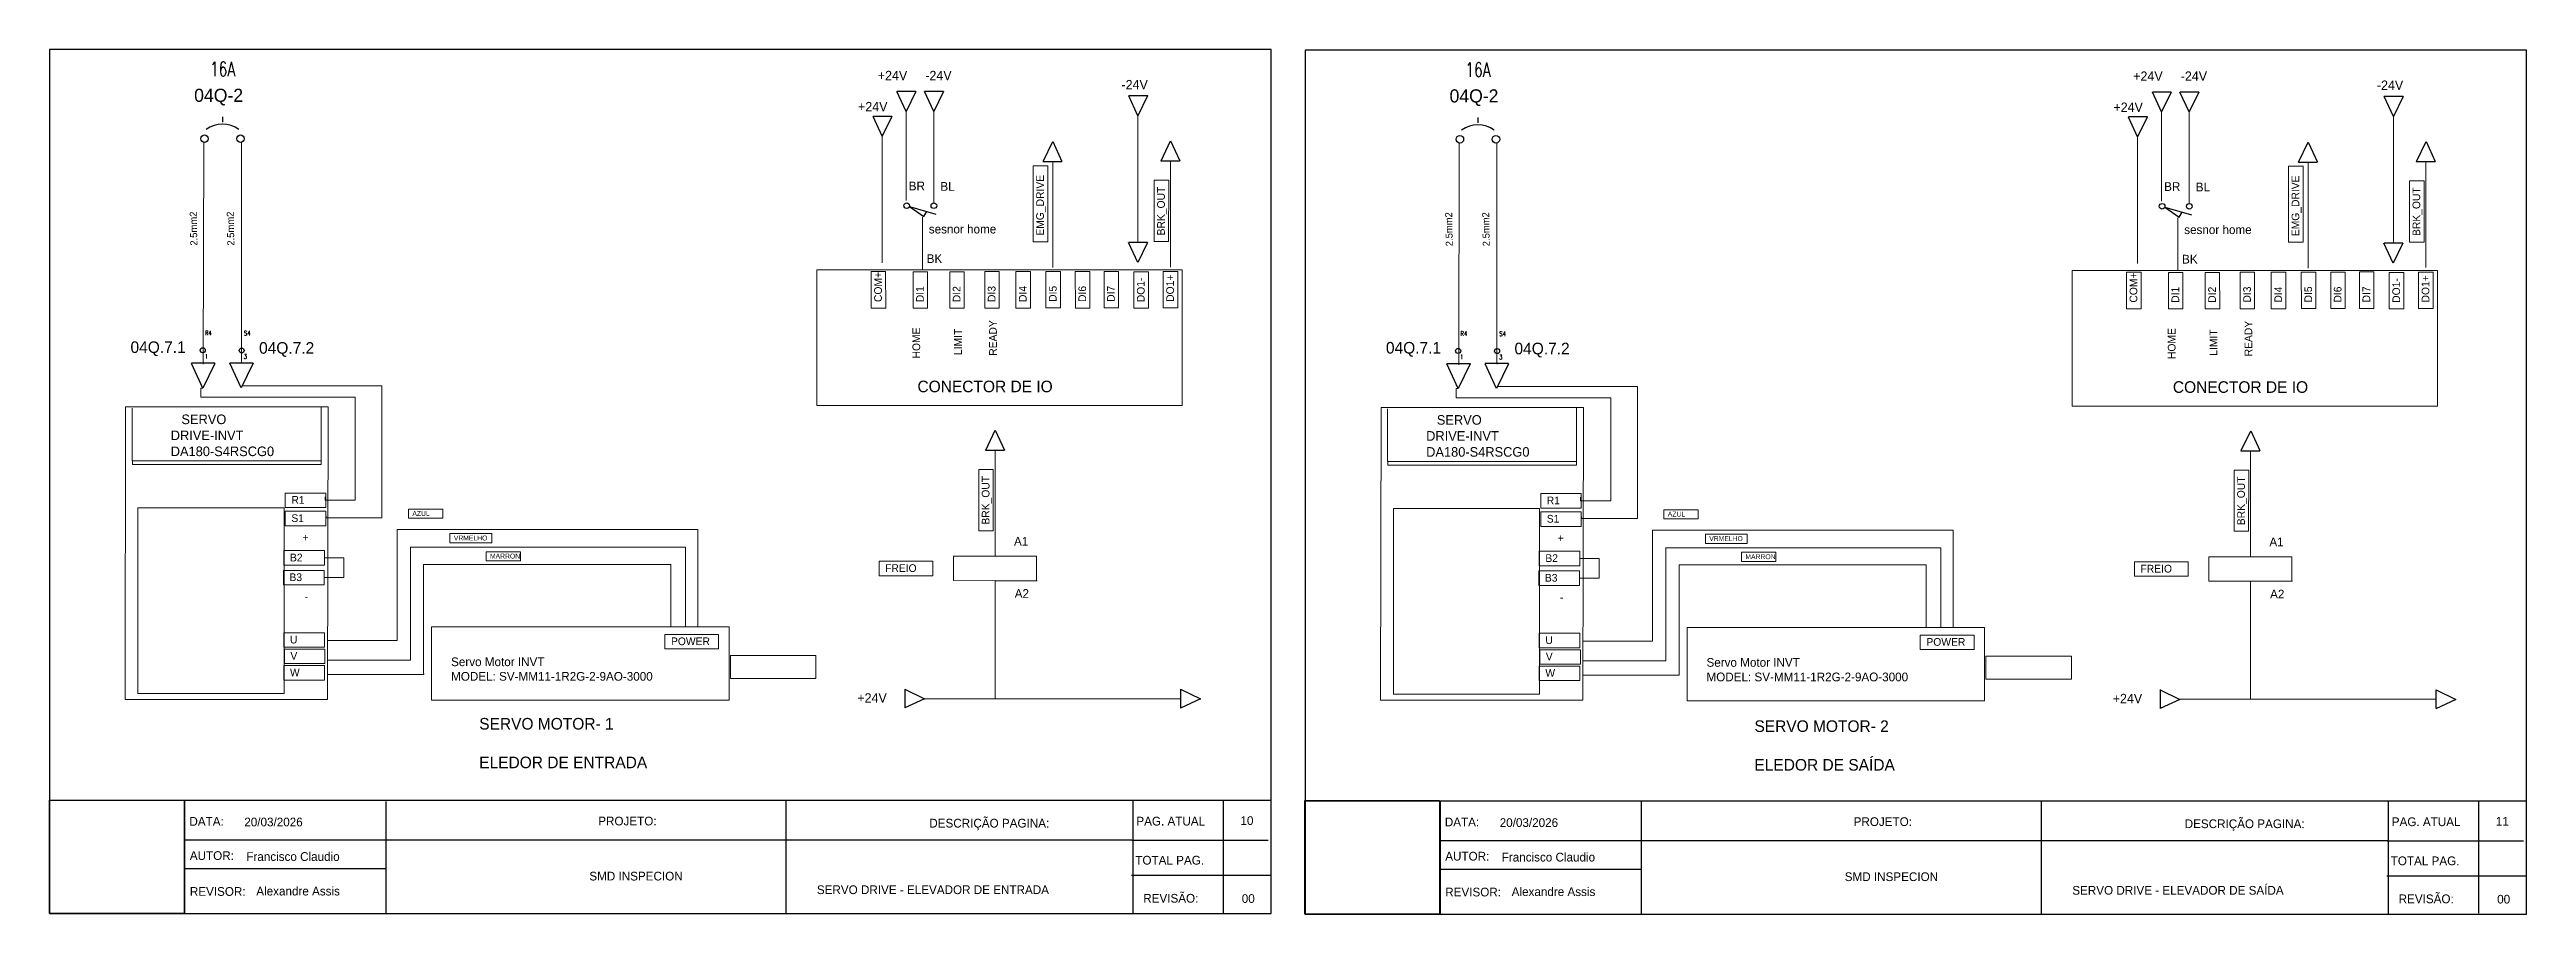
# Model space of a CAD drawing. Extents: x -891 to 6596, y -1 to 298.
# Drawn here: x 3559 to 4411, y -1 to 296 of the extents above; entities that cross this region are included whole.
import ezdxf
from ezdxf.enums import TextEntityAlignment as Align

# ---------------------------------------------------------------- set-up
doc = ezdxf.new("R2010")
doc.units = 0
doc.header["$MEASUREMENT"] = 0
doc.linetypes.add('HIDDEN2', pattern=[0.1875, 0.125, -0.0625])
for name, color, linetype in [('DESCCHILD', 20, 'Continuous'), ('LOC', 8, 'Continuous'), ('RED_2.5mm^2', 1, 'Continuous'), ('SYMS', 7, 'Continuous'), ('TAGS', 51, 'Continuous')]:
    doc.layers.add(name, color=color, linetype=linetype)
doc.styles.add('WD', font='romans.shx')
picture_1 = doc.add_image_def('image1.png', size_in_pixel=(222, 187))
picture_2 = doc.add_image_def('image2.png', size_in_pixel=(237, 301))

# ---------------------------------------------------------------- blocks, each defined once
blk = doc.blocks.new('VT0W02')
blk.add_circle((0, 0), 0.0699)
at = {"style": 'WD', "flags": 1}
for tag, p, height in [('X4TERM01', (-0.07, 0), 0.0125), ('X4TERMDESC01', (-0.055, -0.023), 0.025), ('X2TERMDESC01', (-0.006, 0.029), 0.025), ('STRIPSEQ', (0, 0), 0.00125), ('X2TERM01', (0, 0.07), 0.0125), ('X1TERMDESC01', (0.039, -0.003), 0.025), ('X1TERM01', (0.07, 0), 0.0125), ('LINKTERM', (0, -0.002), 0.00125), ('X8TERM01', (0, -0.07), 0.0125), ('X8TERMDESC01', (0, -0.054), 0.025)]:
    blk.add_attdef(tag, p, '', height=height, dxfattribs=at)
at = {"linetype": 'Continuous', "style": 'WD'}
for tag, p, height, width, flags in [('WIRENO', (0.062, 0.094), 0.125, 0.8, 8), ('TAGSTRIP', (0.053, -0.229), 0.125, 0.9, 8), ('DESC2', (0.053, -0.541), 0.125, 0.8, 8), ('DESC3', (0.053, -0.698), 0.125, 0.8, 8), ('CAT', (0.213, -0.406), 0.109, 0.8, 1)]:
    blk.add_attdef(tag, p, '', height=height, dxfattribs=dict(at, width=width, flags=flags))
at = {"style": 'WD'}
for tag, p, width in [('INST', (0.062, 0.42), 0.7), ('LOC', (0.062, 0.25), 0.7), ('DESC1', (0.053, -0.385), 0.8)]:
    blk.add_attdef(tag, p, '', height=0.125, dxfattribs=dict(at, width=width))
at = {"linetype": 'Continuous', "style": 'WD', "width": 0.8, "flags": 1}
blk.add_attdef('MFG', text='', height=0.109, dxfattribs=at).set_placement((0.088, -0.406), align=Align.RIGHT)
at = {"style": 'WD', "width": 0.7, "flags": 1}
blk.add_attdef('ASSYCODE', (0.062, -0.281), '', height=0.01, dxfattribs=at)
blk = doc.blocks.new('HLS11')
at = {"linetype": 'Continuous'}
for p, q in [((-0.125, -0.01), (0.041, -0.124)), ((-0.125, -0.01), (0.179, -0.097)), ((0.041, -0.124), (0.073, -0.067))]:
    blk.add_line(p, q, dxfattribs=at)
for centre in [(-0.155, 0), (0.155, 0)]:
    blk.add_circle(centre, 0.0322)
at = {"style": 'WD', "width": 0.7}
for tag, p in [('INST', (0, 0.732)), ('LOC', (0, 0.562)), ('DESC1', (0, 0.406)), ('DESC2', (0, 0.25)), ('XREF', (0, -0.299)), ('WDTAGALT', (0.006, -0.438))]:
    blk.add_attdef(tag, text='', height=0.125, dxfattribs=at).set_placement(p, align=Align.CENTER)
at = {"style": 'WD'}
blk.add_attdef('TAG1', text='', height=0.125, dxfattribs=at).set_placement((0, 0.094), align=Align.CENTER)
for tag, p, height, flags in [('X4TERM01', (-0.188, 0), 0.0125, 1), ('FAMILY', (0.038, 0.037), 0.01, 9), ('CONTACT', (0.038, 0.02), 0.01, 1), ('X1TERM02', (0.188, 0), 0.0125, 1)]:
    blk.add_attdef(tag, p, '', height=height, dxfattribs=dict(at, flags=flags))
for tag, p in [('X2LINK', (0, 0.031)), ('X8LINK', (0, -0.156))]:
    blk.add_attdef(tag, p, '', height=0.01, dxfattribs=at)
at = {"linetype": 'Continuous', "style": 'WD', "flags": 9}
for tag, p in [('CAT', (0.063, -0.007)), ('ASSYCODE', (0.062, -0.047)), ('MFG', (0.063, -0.027))]:
    blk.add_attdef(tag, text='', height=0.01, dxfattribs=at).set_placement(p, align=Align.CENTER)
at = {"linetype": 'Continuous', "style": 'WD', "flags": 8}
blk.add_attdef('TERM01', text='', height=0.125, dxfattribs=at).set_placement((-0.25, -0.031), align=Align.TOP_RIGHT)
blk.add_attdef('TERM02', text='', height=0.125, dxfattribs=at).set_placement((0.25, -0.031), align=Align.TOP_LEFT)
blk = doc.blocks.new('HCB2')
at = {"linetype": 'HIDDEN2'}
blk.add_line((0, 0.187), (0, 0.141), dxfattribs=at)
for centre in [(-0.155, 0), (0.155, 0)]:
    blk.add_circle(centre, 0.0322)
blk.add_arc((0, -0.109), 0.234, 53.1301, 126.8699)
at = {"style": 'WD', "width": 0.7}
for tag, p in [('INST', (0, 0.863)), ('DESC1', (0, 0.537)), ('LOC', (0, 0.693)), ('DESC2', (0, 0.38)), ('RATING1', (0, -0.188)), ('XREF', (0, -0.344))]:
    blk.add_attdef(tag, text='', height=0.125, dxfattribs=at).set_placement(p, align=Align.CENTER)
at = {"style": 'WD'}
blk.add_attdef('TAG2', text='', height=0.125, dxfattribs=at).set_placement((0, 0.224), align=Align.CENTER)
for tag, p in [('X2LINK', (0, 0.219)), ('X8LINK', (0, 0))]:
    blk.add_attdef(tag, p, '', height=0.01, dxfattribs=at)
for tag, p, height, flags in [('X4TERM01', (-0.188, 0), 0.0125, 1), ('FAMILY', (0.054, 0.183), 0.01, 9), ('CONTACT', (0.054, 0.159), 0.01, 9), ('X1TERM02', (0.188, 0), 0.0125, 1)]:
    blk.add_attdef(tag, p, '', height=height, dxfattribs=dict(at, flags=flags))
at = {"linetype": 'Continuous', "style": 'WD', "flags": 8}
blk.add_attdef('TERM01', text='', height=0.125, dxfattribs=at).set_placement((-0.25, -0.031), align=Align.TOP_RIGHT)
blk.add_attdef('TERM02', text='', height=0.125, dxfattribs=at).set_placement((0.25, -0.031), align=Align.TOP_LEFT)

msp = doc.modelspace()

# ---------------------------------------------------------------- linework, layer by layer
for p, q in [((3979.397, 296.255), (3559.397, 296.255)), ((3559.397, 296.255), (3559.397, -0.745)), ((3979.397, -0.745), (3979.397, 296.255)), ((4411.071, 296.051), (3991.071, 296.051)), ((3991.071, 296.051), (3991.071, -0.949)), ((4411.071, -0.949), (4411.071, 296.051)), ((3605.946, -0.625), (3605.945, 38.016)), ((3675.127, -0.813), (3675.118, 37.857)), ((3812.654, -0.519), (3812.64, 38.315)), ((3963.048, -0.412), (3963.024, 38.314)), ((4037.62, -0.829), (4037.62, 37.812)), ((4106.802, -1.017), (4106.793, 37.653)), ((4244.328, -0.723), (4244.315, 38.111)), ((4394.722, -0.616), (4394.698, 38.11)), ((3559.397, -0.745), (3979.397, -0.745)), ((3991.071, -0.949), (4411.071, -0.949))]:
    msp.add_line(p, q)
at = {"color": 242, "true_color": 0xcd2027}
for p, q in [((3853.911, 275.016), (3850.764, 281.831)), ((3857.262, 281.842), (3850.788, 281.855)), ((3857.224, 281.818), (3853.911, 275.016)), ((3863.399, 275.016), (3860.251, 281.831)), ((3866.749, 281.842), (3860.275, 281.855)), ((3866.711, 281.818), (3863.399, 275.016)), ((4285.586, 274.812), (4282.438, 281.627)), ((4288.936, 281.638), (4282.462, 281.651)), ((4288.898, 281.614), (4285.586, 274.812)), ((4295.073, 274.812), (4291.925, 281.627)), ((4298.424, 281.638), (4291.949, 281.651)), ((4298.385, 281.614), (4295.073, 274.812)), ((3845.684, 266.458), (3842.536, 273.273)), ((3849.035, 273.284), (3842.56, 273.297)), ((3848.996, 273.26), (3845.684, 266.458)), ((3933.641, 273.5), (3930.493, 280.315)), ((3936.992, 280.326), (3930.517, 280.339)), ((3936.953, 280.302), (3933.641, 273.5)), ((4277.358, 266.254), (4274.211, 273.069)), ((4280.709, 273.08), (4274.235, 273.093)), ((4280.671, 273.056), (4277.358, 266.254)), ((4365.315, 273.296), (4362.168, 280.111)), ((4368.666, 280.122), (4362.192, 280.135)), ((4368.628, 280.098), (4365.315, 273.296)), ((3901.034, 257.807), (3904.347, 264.609)), ((3904.347, 264.609), (3907.494, 257.794)), ((3941.561, 258.025), (3944.874, 264.827)), ((3944.874, 264.827), (3948.021, 258.012)), ((4332.708, 257.603), (4336.021, 264.405)), ((4336.021, 264.405), (4339.169, 257.59)), ((4373.236, 257.821), (4376.548, 264.623)), ((4376.548, 264.623), (4379.696, 257.808)), ((3900.996, 257.783), (3907.47, 257.77)), ((3941.523, 258.001), (3947.997, 257.988)), ((4332.67, 257.579), (4339.144, 257.566)), ((4373.197, 257.797), (4379.672, 257.784)), ((3933.558, 223.087), (3930.41, 229.901)), ((3936.909, 229.913), (3930.434, 229.926)), ((3936.87, 229.888), (3933.558, 223.087)), ((4365.232, 222.882), (4362.085, 229.697)), ((4368.583, 229.708), (4362.109, 229.721)), ((4368.545, 229.684), (4365.232, 222.882)), ((3612.113, 179.922), (3608.177, 188.391)), ((3616.261, 188.424), (3608.207, 188.421)), ((3616.214, 188.393), (3612.113, 179.922)), ((3625.259, 179.998), (3621.323, 188.466)), ((3629.408, 188.5), (3621.353, 188.497)), ((3629.36, 188.469), (3625.259, 179.998)), ((4043.787, 179.718), (4039.851, 188.187)), ((4047.936, 188.22), (4039.881, 188.217)), ((4047.888, 188.189), (4043.787, 179.718)), ((4056.934, 179.793), (4052.998, 188.262)), ((4061.082, 188.295), (4053.028, 188.293)), ((4061.035, 188.265), (4056.934, 179.793)), ((3881.263, 158.617), (3884.576, 165.418)), ((3884.576, 165.418), (3887.723, 158.604)), ((4312.938, 158.413), (4316.25, 165.214)), ((4316.25, 165.214), (4319.398, 158.4)), ((3881.225, 158.592), (3887.699, 158.579)), ((4312.899, 158.388), (4319.374, 158.375)), ((3853.425, 76.462), (3853.412, 69.988)), ((3860.251, 73.111), (3853.436, 69.963)), ((3853.449, 76.424), (3860.251, 73.111)), ((3948.269, 76.396), (3948.256, 69.922)), ((3955.095, 73.046), (3948.281, 69.898)), ((3948.294, 76.358), (3955.095, 73.046)), ((4285.099, 76.258), (4285.086, 69.783)), ((4291.925, 72.907), (4285.111, 69.759)), ((4285.124, 76.219), (4291.925, 72.907)), ((4379.944, 76.192), (4379.931, 69.718)), ((4386.77, 72.841), (4379.955, 69.694)), ((4379.968, 76.154), (4386.77, 72.841))]:
    msp.add_line(p, q, dxfattribs=at)
at = {"linetype": 'Continuous'}
for p, q in [((3559.556, 38.27), (3979.394, 38.273)), ((3931.859, 38.275), (3931.864, -0.8)), ((3991.23, 38.066), (4411.069, 38.069)), ((4363.534, 38.071), (4363.539, -1.004)), ((3931.564, 24.515), (3605.748, 24.478)), ((3931.506, 24.54), (3978.424, 24.54)), ((4363.239, 24.311), (4037.423, 24.274)), ((4363.18, 24.336), (4410.099, 24.336)), ((3605.843, 14.741), (3675.123, 14.755)), ((3931.416, 12.457), (3979.237, 12.457)), ((4037.517, 14.537), (4106.797, 14.551)), ((4363.09, 12.253), (4410.911, 12.253))]:
    msp.add_line(p, q, dxfattribs=at)
at = {"layer": 'RED_2.5mm^2', "color": 242, "lineweight": 18, "true_color": 0xcd2027}
for p, q in [((3853.906, 275.57), (3853.906, 244.379)), ((3863.394, 275.57), (3863.394, 243.589)), ((3933.636, 274.054), (3933.636, 229.958)), ((4285.581, 275.366), (4285.581, 244.175)), ((4295.068, 275.366), (4295.068, 243.385)), ((4365.31, 273.85), (4365.31, 229.754)), ((3612.458, 264.349), (3612.25, 188.066)), ((3625.332, 264.364), (3625.332, 188.492)), ((3845.679, 267.013), (3845.679, 222.916)), ((4044.132, 264.145), (4043.925, 187.862)), ((4057.007, 264.16), (4057.007, 188.288)), ((4277.353, 266.808), (4277.353, 222.712)), ((3904.314, 221.297), (3904.314, 257.692)), ((3944.841, 221.515), (3944.841, 257.91)), ((4335.988, 221.093), (4335.988, 257.488)), ((4376.516, 221.311), (4376.516, 257.706)), ((3859.546, 220.538), (3859.546, 238.624)), ((4291.22, 220.334), (4291.22, 238.42)), ((3933.633, 229.914), (3933.814, 229.913)), ((4365.307, 229.71), (4365.488, 229.709)), ((3612.186, 188.416), (3612.411, 188.416)), ((3625.332, 188.492), (3625.558, 188.492)), ((4043.86, 188.212), (4044.086, 188.212)), ((4057.007, 188.288), (4057.232, 188.288)), ((3612.113, 179.922), (3611.418, 179.922)), ((3611.418, 179.922), (3611.418, 176.724)), ((3625.564, 180.626), (3673.671, 180.626)), ((3673.671, 180.626), (3673.671, 179.773)), ((3673.671, 179.773), (3673.671, 135.248)), ((4043.787, 179.718), (4043.092, 179.718)), ((4043.092, 179.718), (4043.092, 176.519)), ((4057.238, 180.422), (4105.345, 180.422)), ((4105.345, 180.422), (4105.345, 179.569)), ((4105.345, 179.569), (4105.345, 135.044)), ((3611.418, 176.724), (3664.516, 176.724)), ((3664.516, 176.724), (3664.516, 175.504)), ((3664.516, 175.504), (3664.516, 141.348)), ((4043.092, 176.519), (4096.19, 176.519)), ((4096.19, 176.519), (4096.19, 175.3)), ((4096.19, 175.3), (4096.19, 141.144)), ((3884.543, 122.107), (3884.543, 158.502)), ((4316.218, 121.903), (4316.218, 158.298)), ((3654.14, 141.348), (3654.14, 142.568)), ((3664.516, 141.348), (3654.14, 141.348)), ((4085.815, 141.144), (4085.815, 142.363)), ((4096.19, 141.144), (4085.815, 141.144)), ((3654.446, 135.248), (3654.446, 135.858)), ((3673.671, 135.248), (3654.446, 135.248)), ((4086.12, 135.044), (4086.12, 135.654)), ((4105.345, 135.044), (4086.12, 135.044)), ((3653.912, 121.513), (3660.582, 121.513)), ((3660.512, 121.513), (3660.512, 114.818)), ((3683.375, 125.219), (3778.034, 125.219)), ((3683.446, 86.926), (3683.446, 125.219)), ((3778.034, 125.219), (3778.037, 97.825)), ((3870.157, 122.107), (3898.755, 122.107)), ((3870.158, 113.761), (3870.157, 122.107)), ((3898.755, 122.107), (3898.755, 113.701)), ((4085.587, 121.308), (4092.257, 121.308)), ((4092.186, 121.308), (4092.186, 114.614)), ((4115.05, 125.015), (4209.709, 125.015)), ((4115.12, 86.722), (4115.12, 125.015)), ((4209.709, 125.015), (4209.711, 97.621)), ((4301.831, 121.903), (4330.429, 121.903)), ((4301.832, 113.557), (4301.831, 121.903)), ((4330.429, 121.903), (4330.429, 113.497)), ((3660.329, 114.818), (3653.883, 114.818)), ((3660.512, 114.818), (3660.329, 114.818)), ((3884.493, 113.701), (3870.155, 113.749)), ((3884.543, 73.124), (3884.543, 113.751)), ((3898.942, 113.701), (3884.593, 113.701)), ((4092.004, 114.614), (4085.558, 114.614)), ((4092.186, 114.614), (4092.004, 114.614)), ((4316.168, 113.497), (4301.829, 113.545)), ((4316.218, 72.92), (4316.218, 113.547)), ((4330.616, 113.497), (4316.268, 113.497)), ((3654.996, 86.39), (3683.446, 86.39)), ((3683.446, 86.39), (3683.446, 86.926)), ((4086.67, 86.186), (4115.12, 86.186)), ((4115.12, 86.186), (4115.12, 86.722)), ((3860.031, 73.124), (3948.224, 73.124)), ((3948.268, 73.121), (3948.268, 73.302)), ((4291.706, 72.92), (4379.898, 72.92)), ((4379.942, 72.916), (4379.943, 73.098))]:
    msp.add_line(p, q, dxfattribs=at)
at = {"layer": 'RED_2.5mm^2', "color": 146, "lineweight": 18, "true_color": 0x105689}
for p, q in [((3678.867, 93.114), (3678.867, 131.246)), ((3678.867, 131.246), (3782.317, 131.246)), ((3782.317, 131.246), (3782.317, 127.281)), ((4110.541, 92.91), (4110.541, 131.042)), ((4110.541, 131.042), (4213.991, 131.042)), ((4213.991, 131.042), (4213.991, 127.077)), ((3782.317, 127.281), (3782.305, 97.848)), ((4213.991, 127.077), (4213.98, 97.643)), ((3655.006, 93.126), (3676.426, 93.126)), ((3676.426, 93.131), (3678.867, 93.131)), ((4086.68, 92.922), (4108.1, 92.922)), ((4108.1, 92.927), (4110.541, 92.927))]:
    msp.add_line(p, q, dxfattribs=at)
at = {"layer": 'RED_2.5mm^2', "color": 8, "lineweight": 18}
for p, q in [((3688, 81.82), (3688, 119.308)), ((3688, 119.308), (3772.98, 119.308)), ((3772.98, 119.397), (3772.981, 97.825)), ((4119.674, 81.616), (4119.674, 119.104)), ((4119.674, 119.104), (4204.655, 119.104)), ((4204.655, 119.193), (4204.655, 97.621)), ((3654.989, 81.464), (3688.088, 81.464)), ((3688.088, 81.82), (3688, 81.82)), ((3688.088, 81.464), (3688.088, 81.82)), ((4086.663, 81.26), (4119.763, 81.26)), ((4119.763, 81.616), (4119.674, 81.616)), ((4119.763, 81.26), (4119.763, 81.616))]:
    msp.add_line(p, q, dxfattribs=at)
at = {"layer": 'RED_2.5mm^2', "color": 242, "lineweight": 18, "true_color": 0xcd2027}
for centre in [(3884.543, 113.701), (4316.218, 113.497)]:
    msp.add_arc(centre, 0.05, 0, 180, dxfattribs=at)
at = {"layer": 'SYMS', "color": 7, "lineweight": 18}
for p, q in [((3587.768, 172.995), (3587.768, 154.926)), ((3652.723, 154.926), (3652.723, 173.344)), ((3652.723, 173.344), (3652.723, 153.619)), ((4019.443, 172.791), (4019.443, 154.722)), ((4084.398, 154.722), (4084.398, 173.14)), ((4084.398, 173.14), (4084.398, 153.415)), ((3587.768, 154.926), (3652.723, 154.926)), ((3587.921, 153.619), (3587.921, 155.045)), ((3652.723, 153.619), (3587.921, 153.619)), ((4019.443, 154.722), (4084.398, 154.722)), ((4019.596, 153.415), (4019.596, 154.841)), ((4084.398, 153.415), (4019.596, 153.415))]:
    msp.add_line(p, q, dxfattribs=at)
for points in [[(3897.601, 230.208), (3897.628, 256.328), (3902.612, 256.328), (3902.586, 230.208)], [(4329.276, 230.004), (4329.302, 256.124), (4334.287, 256.124), (4334.26, 230.004)], [(3939.186, 230.291), (3939.213, 251.345), (3944.197, 251.345), (3944.17, 230.291)], [(4370.861, 230.087), (4370.887, 251.141), (4375.872, 251.141), (4375.845, 230.087)], [(3823.204, 220.538), (3948.826, 220.538), (3948.826, 173.869), (3823.204, 173.869)], [(3841.894, 207.385), (3841.872, 219.946), (3846.856, 219.946), (3846.878, 207.385)], [(3856.3, 207.326), (3856.279, 219.887), (3861.263, 219.887), (3861.284, 207.326)], [(3868.922, 207.326), (3868.9, 219.887), (3873.885, 219.887), (3873.906, 207.326)], [(3880.953, 207.39), (3880.931, 219.951), (3885.916, 219.951), (3885.937, 207.39)], [(3891.669, 207.39), (3891.648, 219.951), (3896.632, 219.951), (3896.653, 207.39)], [(3901.989, 207.439), (3901.967, 220), (3906.951, 220), (3906.973, 207.439)], [(3912.108, 207.403), (3912.086, 219.964), (3917.07, 219.964), (3917.092, 207.403)], [(3921.976, 207.45), (3921.954, 220.011), (3926.938, 220.011), (3926.96, 207.45)], [(3932.242, 207.319), (3932.22, 219.88), (3937.204, 219.88), (3937.226, 207.319)], [(3942.323, 207.44), (3942.301, 220.002), (3947.286, 220.002), (3947.307, 207.44)], [(4254.878, 220.334), (4380.501, 220.334), (4380.501, 173.665), (4254.878, 173.665)], [(4273.568, 207.181), (4273.546, 219.742), (4278.53, 219.742), (4278.552, 207.181)], [(4287.975, 207.122), (4287.953, 219.683), (4292.937, 219.683), (4292.959, 207.122)], [(4300.597, 207.122), (4300.575, 219.683), (4305.559, 219.683), (4305.581, 207.122)], [(4312.627, 207.186), (4312.606, 219.747), (4317.59, 219.747), (4317.612, 207.186)], [(4323.344, 207.186), (4323.322, 219.747), (4328.306, 219.747), (4328.328, 207.186)], [(4333.663, 207.235), (4333.642, 219.796), (4338.626, 219.796), (4338.647, 207.235)], [(4343.782, 207.199), (4343.761, 219.76), (4348.745, 219.76), (4348.767, 207.199)], [(4353.65, 207.246), (4353.629, 219.807), (4358.613, 219.807), (4358.634, 207.246)], [(4363.916, 207.115), (4363.894, 219.676), (4368.878, 219.676), (4368.9, 207.115)], [(4373.998, 207.236), (4373.976, 219.797), (4378.96, 219.797), (4378.982, 207.236)], [(3585.543, 173.446), (3655.124, 173.446), (3654.976, 72.888), (3585.395, 72.888)], [(4017.217, 173.241), (4086.798, 173.241), (4086.65, 72.684), (4017.07, 72.684)], [(3878.888, 130.882), (3878.915, 151.936), (3883.899, 151.936), (3883.873, 130.882)], [(4310.563, 130.678), (4310.589, 151.732), (4315.574, 151.732), (4315.547, 130.678)], [(3640.431, 143.836), (3654.396, 143.836), (3654.396, 138.852), (3640.431, 138.852)], [(3640.431, 137.553), (3654.396, 137.553), (3654.396, 132.569), (3640.431, 132.569)], [(3682.806, 138.307), (3694.577, 138.307), (3694.577, 135.132), (3682.806, 135.132)], [(4072.106, 143.632), (4086.071, 143.632), (4086.071, 138.648), (4072.106, 138.648)], [(4072.106, 137.349), (4086.071, 137.349), (4086.071, 132.365), (4072.106, 132.365)], [(4114.481, 138.102), (4126.252, 138.102), (4126.252, 134.927), (4114.481, 134.927)], [(3697.061, 129.873), (3711.418, 129.873), (3711.418, 126.698), (3697.061, 126.698)], [(4128.736, 129.669), (4143.092, 129.669), (4143.092, 126.494), (4128.736, 126.494)], [(3639.948, 124.02), (3653.912, 124.02), (3653.912, 119.035), (3639.948, 119.035)], [(3709.486, 123.664), (3721.257, 123.664), (3721.257, 120.489), (3709.486, 120.489)], [(3844.589, 120.392), (3863.067, 120.392), (3863.067, 115.408), (3844.589, 115.408)], [(4071.622, 123.815), (4085.587, 123.815), (4085.587, 118.831), (4071.622, 118.831)], [(4141.161, 123.46), (4152.931, 123.46), (4152.931, 120.285), (4141.161, 120.285)], [(4276.263, 120.188), (4294.741, 120.188), (4294.741, 115.204), (4276.263, 115.204)], [(3639.786, 117.253), (3653.751, 117.253), (3653.751, 112.269), (3639.786, 112.269)], [(4071.461, 117.049), (4085.426, 117.049), (4085.426, 112.064), (4071.461, 112.064)], [(3639.948, 95.825), (3653.912, 95.825), (3653.912, 90.84), (3639.948, 90.84)], [(3690.759, 97.818), (3793.032, 97.818), (3793.032, 72.616), (3690.759, 72.616)], [(3770.974, 95.227), (3789.452, 95.227), (3789.452, 90.243), (3770.974, 90.243)], [(4071.622, 95.621), (4085.587, 95.621), (4085.587, 90.636), (4071.622, 90.636)], [(4122.433, 97.614), (4224.706, 97.614), (4224.706, 72.412), (4122.433, 72.412)], [(4202.648, 95.023), (4221.126, 95.023), (4221.126, 90.039), (4202.648, 90.039)], [(3640.109, 90.186), (3654.074, 90.186), (3654.074, 85.201), (3640.109, 85.201)], [(3793.498, 88.017), (3822.919, 88.017), (3822.919, 80.083), (3793.498, 80.083)], [(4071.783, 89.982), (4085.748, 89.982), (4085.748, 84.997), (4071.783, 84.997)], [(4225.173, 87.813), (4254.594, 87.813), (4254.594, 79.879), (4225.173, 79.879)], [(3639.948, 84.547), (3653.912, 84.547), (3653.912, 79.563), (3639.948, 79.563)], [(4071.622, 84.343), (4085.587, 84.343), (4085.587, 79.358), (4071.622, 79.358)]]:
    msp.add_lwpolyline(points, close=True, dxfattribs=at)

# ---------------------------------------------------------------- block references
at = {"layer": 'SYMS', "color": 242, "lineweight": 18, "true_color": 0xcd2027}
ref = msp.add_blockref('HCB2', (3618.855, 265.622), dxfattribs=dict(at, xscale=39.94834406996588, yscale=39.94834406996588, zscale=39.94834406996588))
ref.add_attrib('DESC1', '16A', dxfattribs={"layer": 'DESCCHILD', "height": 4.9935, "style": 'WD', "width": 0.7}).set_placement((3618.855, 287.06), align=Align.CENTER)
ref = msp.add_blockref('HCB2', (4050.53, 265.417), dxfattribs=dict(at, xscale=39.94834406996588, yscale=39.94834406996588, zscale=39.94834406996588))
ref.add_attrib('DESC1', '16A', dxfattribs={"layer": 'DESCCHILD', "height": 4.9935, "style": 'WD', "width": 0.7}).set_placement((4050.53, 286.856), align=Align.CENTER)
at = {"layer": 'SYMS', "color": 242, "lineweight": 18, "true_color": 0xcd2027, "xscale": 30.14459119547984, "yscale": 30.14459119547984, "zscale": 30.14459119547984}
for p in [(3858.788, 242.577), (4290.462, 242.373)]:
    msp.add_blockref('HLS11', p, dxfattribs=at)
at = {"layer": 'SYMS'}
ref = msp.add_blockref('VT0W02', (3612.058, 192.887), dxfattribs=dict(at, xscale=12.3669621371258, yscale=12.3669621371258, zscale=12.3669621371258))
ref.add_attrib('INST', 'R4', (3612.831, 198.076), dxfattribs={"layer": 'LOC', "height": 1.5459, "style": 'WD', "width": 0.7})
ref.add_attrib('TAGSTRIP', '1', (3612.716, 190.057), dxfattribs={"layer": 'TAGS', "linetype": 'Continuous', "height": 1.546, "style": 'WD', "width": 0.9, "flags": 8})
ref = msp.add_blockref('VT0W02', (3625.441, 192.812), dxfattribs=dict(at, xscale=12.3669621371258, yscale=12.3669621371258, zscale=12.3669621371258))
ref.add_attrib('INST', 'S4', (3626.214, 198.001), dxfattribs={"layer": 'LOC', "height": 1.5459, "style": 'WD', "width": 0.7})
ref.add_attrib('TAGSTRIP', '3', (3626.099, 189.982), dxfattribs={"layer": 'TAGS', "linetype": 'Continuous', "height": 1.546, "style": 'WD', "width": 0.9, "flags": 8})
ref = msp.add_blockref('VT0W02', (4043.732, 192.683), dxfattribs=dict(at, xscale=12.3669621371258, yscale=12.3669621371258, zscale=12.3669621371258))
ref.add_attrib('INST', 'R4', (4044.505, 197.872), dxfattribs={"layer": 'LOC', "height": 1.5459, "style": 'WD', "width": 0.7})
ref.add_attrib('TAGSTRIP', '1', (4044.39, 189.853), dxfattribs={"layer": 'TAGS', "linetype": 'Continuous', "height": 1.546, "style": 'WD', "width": 0.9, "flags": 8})
ref = msp.add_blockref('VT0W02', (4057.115, 192.608), dxfattribs=dict(at, xscale=12.3669621371258, yscale=12.3669621371258, zscale=12.3669621371258))
ref.add_attrib('INST', 'S4', (4057.888, 197.797), dxfattribs={"layer": 'LOC', "height": 1.5459, "style": 'WD', "width": 0.7})
ref.add_attrib('TAGSTRIP', '3', (4057.773, 189.778), dxfattribs={"layer": 'TAGS', "linetype": 'Continuous', "height": 1.546, "style": 'WD', "width": 0.9, "flags": 8})

# ---------------------------------------------------------------- texts
for s, p in [('BR', (3854.818, 247.868)), ('BL', (3865.686, 247.706)), ('BR', (4286.493, 247.664)), ('BL', (4297.36, 247.502)), ('sesnor home', (3861.714, 233.045)), ('sesnor home', (4293.388, 232.841)), ('BK', (3860.982, 222.906)), ('BK', (4292.656, 222.702)), ('A1', (3891.001, 125.726)), ('A1', (4322.676, 125.522)), ('A2', (3891.247, 107.806)), ('A2', (4322.921, 107.602)), ('DATA:', (3607.467, 29.467)), ('20/03/2026', (3626.348, 29.253)), ('PROJETO:', (3748.044, 29.584)), ('DESCRIÇÃO PAGINA:', (3861.881, 28.855)), ('PAG. ATUAL', (3933.086, 29.551)), ('10', (3968.876, 29.732)), ('DATA:', (4039.141, 29.263)), ('20/03/2026', (4058.022, 29.048)), ('PROJETO:', (4179.718, 29.38)), ('DESCRIÇÃO PAGINA:', (4293.555, 28.651)), ('PAG. ATUAL', (4364.761, 29.346)), ('11', (4400.551, 29.528)), ('AUTOR:', (3607.615, 17.709)), ('Francisco Claudio', (3627.033, 17.381)), ('TOTAL PAG.', (3932.723, 16.115)), ('AUTOR:', (4039.289, 17.505)), ('Francisco Claudio', (4058.708, 17.177)), ('TOTAL PAG.', (4364.397, 15.911)), ('Alexandre Assis', (3630.46, 5.509)), ('SMD INSPECION', (3744.983, 10.658)), ('SERVO DRIVE - ELEVADOR DE ENTRADA', (3823.223, 5.98)), ('SMD INSPECION', (4176.657, 10.454)), ('SERVO DRIVE - ELEVADOR DE SAÍDA', (4254.897, 5.776)), ('REVISOR:', (3607.615, 5.381)), ('REVISÃO:', (3935.448, 3.043)), ('00', (3969.328, 2.939)), ('REVISOR:', (4039.289, 5.177)), ('Alexandre Assis', (4062.134, 5.305)), ('REVISÃO:', (4367.123, 2.839)), ('00', (4401.002, 2.735))]:
    msp.add_text(s, height=3).set_placement(p)
at = {"attachment_point": 1}
for s, width, gutter_width, heights, insert, char_height in [('{\\C242;\\c2564301;04Q-2}', 38.27078, 22.631, [27.158], (3609.099, 282.792), 4.52626), ('{\\C7;+24V}', 27.09318, 16.021, [19.226], (3844.175, 288.932), 3.2043), ('{\\C146;\\c9000464;-24V}', 27.09318, 16.021, [19.226], (3860.514, 288.932), 3.20429), ('{\\C242;\\c2564301;04Q-2}', 38.27078, 22.631, [27.158], (4040.773, 282.588), 4.52626), ('{\\C7;+24V}', 27.09318, 16.021, [19.226], (4275.85, 288.728), 3.2043), ('{\\C146;\\c9000464;-24V}', 27.09318, 16.021, [19.226], (4292.189, 288.728), 3.20429), ('{\\C7;+24V}', 27.09318, 16.021, [19.226], (3837.381, 278.245), 3.2043), ('{\\C7;+24V}', 27.09318, 16.021, [19.226], (4269.055, 278.04), 3.2043), ('{\\C242;\\c2564301;04Q.7.1}', 33.70694, 19.932, [23.919], (3587.213, 195.956), 3.98649), ('{\\C242;\\c2564301;04Q.7.2}', 33.70694, 19.932, [23.919], (3631.422, 195.701), 3.98649), ('{\\C242;\\c2564301;04Q.7.1}', 33.70694, 19.932, [23.919], (4018.887, 195.752), 3.98649), ('{\\C242;\\c2564301;04Q.7.2}', 33.70694, 19.932, [23.919], (4063.096, 195.497), 3.98649), ('{\\C242;\\c2564301;CONECTOR DE IO}', 59.98899, 19.932, [23.919], (3857.813, 182.453), 3.98649), ('{\\C242;\\c2564301;CONECTOR DE IO}', 59.98899, 19.932, [23.919], (4289.488, 182.249), 3.98649), ('{\\C242;\\c2564301;   SERVO        DRIVE-INVT\\PDA180-S4RSCG0}', 39.80944, 16.49, [19.788], (3601.045, 170.808), 3.298), ('{\\C242;\\c2564301;   SERVO        DRIVE-INVT\\PDA180-S4RSCG0}', 39.80944, 16.49, [19.788], (4032.72, 170.604), 3.298), ('{\\C7;S1}', 22.41397, 13.254, [15.905], (3642.524, 136.517), 2.6509), ('{\\C7;R1}', 22.41397, 13.254, [15.905], (3642.524, 142.8), 2.6509), ('{\\C7;AZUL}', 14.27794, 8.443, [10.132], (3684.139, 137.647), 1.6886), ('{\\C7;S1}', 22.41397, 13.254, [15.905], (4074.198, 136.313), 2.6509), ('{\\C7;R1}', 22.41397, 13.254, [15.905], (4074.198, 142.596), 2.6509), ('{\\C7;AZUL}', 14.27794, 8.443, [10.132], (4115.814, 137.443), 1.6886), ('{\\C7;+}', 22.41397, 13.254, [15.905], (3646.3, 129.871), 2.6509), ('{\\C7;VRMELHO}', 14.27794, 8.443, [10.132], (3698.394, 129.213), 1.68864), ('{\\C7;+}', 22.41397, 13.254, [15.905], (4077.974, 129.667), 2.6509), ('{\\C7;VRMELHO}', 14.27794, 8.443, [10.132], (4130.069, 129.009), 1.68864), ('{\\C7;B2}', 22.41397, 13.254, [15.905], (3642.04, 122.984), 2.6509), ('{\\C7;MARRON}', 14.27794, 8.443, [10.132], (3710.819, 123.004), 1.68864), ('{\\C7;FREIO}', 22.41397, 13.254, [15.905], (3846.681, 119.356), 2.65088), ('{\\C7;B2}', 22.41397, 13.254, [15.905], (4073.715, 122.779), 2.6509), ('{\\C7;MARRON}', 14.27794, 8.443, [10.132], (4142.494, 122.8), 1.68864), ('{\\C7;B3}', 22.41397, 13.254, [15.905], (3641.879, 116.217), 2.6509), ('{\\C7;B3}', 22.41397, 13.254, [15.905], (4073.553, 116.013), 2.6509), ('{\\C7;FREIO}', 22.41397, 13.254, [15.905], (4278.356, 119.152), 2.65088), ('{\\C7;-}', 22.41397, 13.254, [15.905], (3647.073, 109.506), 2.6509), ('{\\C7;-}', 22.41397, 13.254, [15.905], (4078.748, 109.302), 2.6509), ('{\\C7;U}', 22.41397, 13.254, [15.905], (3642.04, 94.789), 2.6509), ('{\\C7;POWER}', 22.41397, 13.254, [15.905], (3773.066, 94.191), 2.65088), ('{\\C7;U}', 22.41397, 13.254, [15.905], (4073.715, 94.585), 2.6509), ('{\\C7;POWER}', 22.41397, 13.254, [15.905], (4204.741, 93.987), 2.65088), ('{\\C7;V}', 22.41397, 13.254, [15.905], (3642.201, 89.15), 2.6509), ('{\\C7;V}', 22.41397, 13.254, [15.905], (4073.876, 88.946), 2.6509), ('{\\C7;W}', 22.41397, 13.254, [15.905], (3642.04, 83.511), 2.6509), ('{\\C7;W}', 22.41397, 13.254, [15.905], (4073.715, 83.307), 2.6509), ('{\\C7;+24V}', 27.09318, 16.021, [19.226], (3837.133, 75), 3.2043), ('{\\C7;+24V}', 27.09318, 16.021, [19.226], (4268.808, 74.796), 3.2043), ('{\\C242;\\c2564301;SERVO MOTOR- 1\\P\\PELEDOR DE ENTRADA}', 74.00855, 19.932, [23.919], (3707.122, 66.52), 3.98649), ('{\\C242;\\c2564301;SERVO MOTOR- 2\\P\\PELEDOR DE SAÍDA}', 74.00855, 19.932, [23.919], (4145.607, 65.694), 3.98649)]:
    msp.add_mtext_dynamic_manual_height_columns(s, width=width, gutter_width=gutter_width, heights=heights, dxfattribs=dict(at, insert=insert, char_height=char_height))
at = {"color": 146, "true_color": 0x105689, "char_height": 3.2043, "attachment_point": 1}
for insert in [(3927.973, 285.813), (4359.648, 285.609)]:
    msp.add_mtext_dynamic_manual_height_columns('-24V', width=27.09318, gutter_width=16.021, heights=[19.226], dxfattribs=dict(at, insert=insert))
at = {"attachment_point": 1, "rotation": 90}
for s, insert, char_height in [('{\\C7;EMG_DRIVE}', (3898.637, 232.301), 2.65088), ('{\\C7;BRK_OUT}', (3940.222, 232.383), 2.65088), ('{\\C7;EMG_DRIVE}', (4330.312, 232.097), 2.65088), ('{\\C7;BRK_OUT}', (4371.897, 232.179), 2.65088), ('{\\C7;COM+}', (3842.93, 209.478), 2.6509), ('{\\C7;DI1}', (3857.336, 209.418), 2.6509), ('{\\C7;DI2}', (3869.958, 209.418), 2.6509), ('{\\C7;DI3}', (3881.989, 209.482), 2.6509), ('{\\C7;DI4}', (3892.705, 209.482), 2.6509), ('{\\C7;DI5}', (3903.025, 209.531), 2.6509), ('{\\C7;DI6}', (3913.144, 209.495), 2.6509), ('{\\C7;DI7}', (3923.012, 209.543), 2.6509), ('{\\C7;DO1-}', (3933.277, 209.412), 2.6509), ('{\\C7;DO1+}', (3943.359, 209.533), 2.6509), ('{\\C7;COM+}', (4274.604, 209.274), 2.6509), ('{\\C7;DI1}', (4289.011, 209.214), 2.6509), ('{\\C7;DI2}', (4301.633, 209.214), 2.6509), ('{\\C7;DI3}', (4313.663, 209.278), 2.6509), ('{\\C7;DI4}', (4324.38, 209.278), 2.6509), ('{\\C7;DI5}', (4334.699, 209.327), 2.6509), ('{\\C7;DI6}', (4344.818, 209.291), 2.6509), ('{\\C7;DI7}', (4354.686, 209.339), 2.6509), ('{\\C7;DO1-}', (4364.952, 209.207), 2.6509), ('{\\C7;DO1+}', (4375.034, 209.329), 2.6509), ('{\\C7;HOME}', (3856.073, 190.084), 2.6509), ('{\\C7;LIMIT}', (3870.42, 191.241), 2.65088), ('{\\C7;READY}', (3882.453, 191.009), 2.65088), ('{\\C7;HOME}', (4287.747, 189.88), 2.6509), ('{\\C7;LIMIT}', (4302.094, 191.037), 2.65088), ('{\\C7;READY}', (4314.128, 190.805), 2.65088), ('{\\C7;BRK_OUT}', (3879.924, 132.975), 2.65088), ('{\\C7;BRK_OUT}', (4311.599, 132.771), 2.65088)]:
    msp.add_mtext_dynamic_manual_height_columns(s, width=22.41397, gutter_width=13.254, heights=[15.905], dxfattribs=dict(at, insert=insert, char_height=char_height))
at = {"color": 242, "true_color": 0xcd2027, "char_height": 2.42897, "width": 15.53414, "attachment_point": 1, "rotation": 91.10241}
for insert in [(3607.787, 228.818), (3620.504, 228.818), (4039.461, 228.613), (4052.179, 228.613)]:
    msp.add_mtext('{\\C7;2.5mm2 }', dxfattribs=dict(at, insert=insert))
at = {"layer": 'SYMS', "color": 242, "lineweight": 18, "true_color": 0xcd2027, "char_height": 3, "width": 87.675, "attachment_point": 1}
for insert in [(3697.445, 87.32), (4129.12, 87.115)]:
    msp.add_mtext('Servo Motor INVT\\PMODEL: SV-MM11-1R2G-2-9AO-3000\\P', dxfattribs=dict(at, insert=insert))

# ---------------------------------------------------------------- pictures from other files: only their frames are drawn
at = {"linetype": 'Continuous'}
image = msp.add_image(picture_1, insert=(3559.372, -0.69), size_in_units=(46.298, 38.999), dxfattribs=at)
image.dxf.flags = 7
image = msp.add_image(picture_1, insert=(3991.046, -0.894), size_in_units=(46.298, 38.999), dxfattribs=at)
image.dxf.flags = 7
at = {"layer": 'SYMS', "color": 7, "lineweight": 18}
image = msp.add_image(picture_2, insert=(3589.783, 74.94), size_in_units=(50.25, 63.82), dxfattribs=at)
image.dxf.flags = 7
image = msp.add_image(picture_2, insert=(4021.457, 74.735), size_in_units=(50.25, 63.82), dxfattribs=at)
image.dxf.flags = 7

doc.saveas('drawing.dxf')
